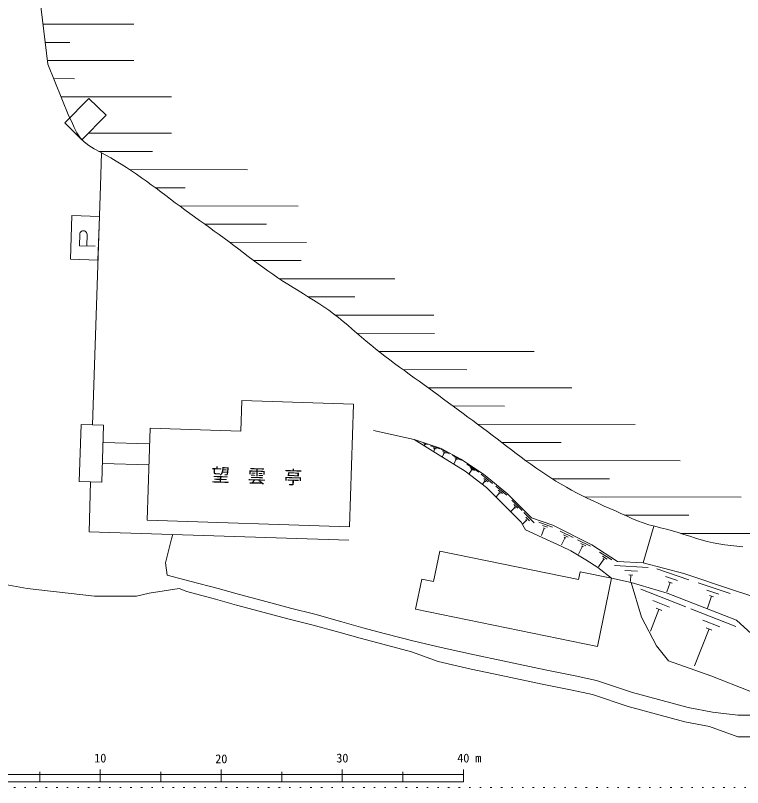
# Model space of a CAD drawing. Units: millimetres, scale not verified. Extents: x 11507 to 407039, y 22504 to 286236.
# Drawn here: x 197377 to 257467, y 22528 to 86320 of the extents above; entities that cross this region are included whole.
import ezdxf
from ezdxf.enums import TextEntityAlignment as Align

# ---------------------------------------------------------------- set-up
doc = ezdxf.new("R2010")
doc.units = ezdxf.units.MM
doc.header["$LTSCALE"] = 500
doc.linetypes.add('DOTTED', pattern=[1.75, 0.25, -1.5])
for name, color, linetype, lineweight in [('0-0通り芯', 7, 'Continuous', 13), ('1-0', 3, 'Continuous', 13), ('1-1', 3, 'Continuous', 13)]:
    doc.layers.add(name, color=color, linetype=linetype, lineweight=lineweight)
doc.styles.add('ＭＳ ゴシック', font='')
doc.styles.get('ＭＳ ゴシック').set_extended_font_data('MS Gothic')

msp = doc.modelspace()

# ---------------------------------------------------------------- linework, layer by layer
at = {"layer": '0-0通り芯', "color": 4}
for p, q in [((184391.1, 23611.3), (234391.1, 23611.3)), ((204391.1, 23011.3), (204391.1, 24011.3)), ((214391.1, 23011.3), (214391.1, 24011.3)), ((214391.1, 23011.3), (214391.1, 24011.3)), ((224391.1, 23011.3), (224391.1, 24011.3)), ((234391.1, 23011.3), (234391.1, 24011.2)), ((184391.1, 23011.3), (234391.1, 23011.3))]:
    msp.add_line(p, q, dxfattribs=at)
at = {"layer": '0-0通り芯', "color": 4, "linetype": 'DOTTED'}
msp.add_line((11743.3, 22527.9), (407039, 22527.9), dxfattribs=at)
at = {"layer": '1-0'}
for p, q in [((204401.7, 72250.9), (204491.6, 74971.5)), ((203748.9, 52487.3), (204401.7, 72250.9)), ((201925.1, 66186.6), (202044.1, 69789.7)), ((202044.1, 69789.7), (204317.9, 69714.6)), ((204317.9, 69714.6), (204198.9, 66111.5)), ((202666.5, 67286.5), (203966, 67248.9)), ((204198.9, 66111.5), (201925.1, 66186.6)), ((216092.1, 54497.4), (216008.6, 51967.3)), ((225306.6, 54193), (216092.1, 54497.4)), ((224972.4, 44070.8), (225306.6, 54193)), ((202804.7, 52518), (202649.4, 47812.7)), ((204665.6, 52456.6), (202804.7, 52518)), ((204665.6, 52456.6), (204510.2, 47751.3)), ((208262.9, 44622.7), (208513.6, 52214.8)), ((216008.6, 51967.3), (208513.6, 52214.8)), ((230324.4, 51288.8), (226963.8, 52035.6)), ((208467.4, 50922.6), (204619.1, 51049.7)), ((230324.4, 51288.8), (232315.8, 50044.2)), ((232564.7, 50542), (230324.4, 51288.8)), ((234182.8, 49670.8), (232564.7, 50542)), ((232315.8, 50044.2), (234556.2, 48675)), ((208411.3, 49177.8), (204561.5, 49305)), ((236049.8, 48426.2), (234182.8, 49670.8)), ((234556.2, 48675), (236298.7, 47306)), ((238041.2, 46808.1), (236049.8, 48426.2)), ((204510.2, 47751.3), (202649.4, 47812.7)), ((203457.4, 43664.1), (203593.3, 47776.6)), ((236298.7, 47306), (239161.4, 44443.2)), ((240032.7, 44816.6), (238041.2, 46808.1)), ((241775.2, 44194.3), (240032.7, 44816.6)), ((224972.4, 44070.8), (208262.9, 44622.7)), ((239161.4, 44443.2), (239534.8, 43820.9)), ((245011.4, 42576.3), (241775.2, 44194.3)), ((203457.4, 43664.1), (224935.5, 42954.6)), ((210285.4, 43074.1), (210396.2, 43434.9)), ((239534.8, 43820.9), (240904, 43198.6)), ((209787.5, 41082.7), (210285.4, 43074.1)), ((240904, 43198.6), (242522, 42451.8)), ((242522, 42451.8), (243268.8, 42078.4)), ((247127.3, 41207.1), (245011.4, 42576.3)), ((231928.6, 39559), (232437.8, 42061.7)), ((243919.7, 39725.5), (232437.8, 42061.7)), ((243268.8, 42078.4), (244513.5, 41331.6)), ((209912, 40086.9), (209787.5, 41082.7)), ((244513.5, 41331.6), (245509.2, 40709.3)), ((249243.2, 41082.6), (247127.3, 41207.1)), ((252603.8, 40211.4), (249243.2, 41082.6)), ((243919.7, 39725.5), (244049.8, 40364.7)), ((246629.7, 39839.7), (244049.8, 40364.7)), ((245509.2, 40709.3), (246629.4, 39838)), ((256711.1, 38842.3), (252603.8, 40211.4)), ((211779, 39589.1), (209912, 40086.9)), ((214143.8, 38966.7), (211779, 39589.1)), ((230439.5, 37255.7), (230948.7, 39758.4)), ((231928.6, 39559), (230948.7, 39758.4)), ((245481.3, 34195.3), (246629.7, 39839.7)), ((246629.4, 39838), (248247.5, 39464.6)), ((198334.6, 38977), (196218.7, 39350.4)), ((210907.7, 38966.7), (208418.4, 38593.3)), ((211548.4, 38719.1), (210907.7, 38966.7)), ((215886.3, 38468.9), (214143.8, 38966.7)), ((248247.5, 39464.6), (251234.7, 38593.3)), ((249118.7, 36601.9), (248247.5, 39464.6)), ((207383, 38349.2), (203898, 38349.2)), ((208418.4, 38593.3), (207383, 38349.2)), ((211548.4, 38719.1), (213905.6, 38098.8)), ((217753.3, 37971), (215886.3, 38468.9)), ((251234.7, 38593.3), (256960.1, 36353)), ((260445.1, 37597.6), (256711.1, 38842.3)), ((213905.6, 38098.8), (215646.7, 37601.3)), ((220118.1, 37348.7), (217753.3, 37971)), ((215646.7, 37601.3), (217522.7, 37101.1)), ((217522.7, 37101.1), (219894.6, 36476.9)), ((222109.6, 36850.8), (220118.1, 37348.7)), ((230439.5, 37255.7), (245481.3, 34195.3)), ((219894.6, 36476.9), (221880, 35980.5)), ((224350, 36228.5), (222109.6, 36850.8)), ((250363.4, 34237), (249118.7, 36601.9)), ((221880, 35980.5), (224105.8, 35362.2)), ((226092.5, 35730.6), (224350, 36228.5)), ((227959.5, 35232.8), (226092.5, 35730.6)), ((256960.1, 36353), (258204.7, 35232.7)), ((224105.8, 35362.2), (225852.8, 34863.1)), ((230324.4, 34610.4), (227959.5, 35232.8)), ((225852.8, 34863.1), (227728.9, 34362.8)), ((232564.7, 34112.6), (230324.4, 34610.4)), ((227728.9, 34362.8), (230095.3, 33740.1)), ((235303, 33490.2), (232564.7, 34112.6)), ((251359.1, 32992.4), (250363.4, 34237)), ((230095.3, 33740.1), (232298.8, 32942.4)), ((237667.9, 32992.4), (235303, 33490.2)), ((232298.8, 32942.4), (235046.4, 32318)), ((241152.9, 32245.6), (237667.9, 32992.4)), ((254844.1, 31747.7), (251359.1, 32992.4)), ((235046.4, 32318), (237418.2, 31818.6)), ((243642.2, 31747.7), (241152.9, 32245.6)), ((237418.2, 31818.6), (240909.5, 31070.5)), ((245384.7, 31374.3), (243642.2, 31747.7)), ((248371.9, 30378.6), (245384.7, 31374.3)), ((258080.3, 30503.1), (254844.1, 31747.7)), ((240909.5, 31070.5), (243398.7, 30572.7)), ((243398.7, 30572.7), (245068.3, 30214.9)), ((245068.3, 30214.9), (248025.4, 29229.2)), ((252977.1, 29133.9), (248371.9, 30378.6)), ((248025.4, 29229.2), (252709.6, 27963.2)), ((254968.6, 28760.5), (252977.1, 29133.9)), ((257084.5, 28511.6), (254968.6, 28760.5)), ((260943, 28511.6), (257084.5, 28511.6)), ((252709.6, 27963.2), (254747.5, 27581.1)), ((254747.5, 27581.1), (257084.5, 26711.6)), ((257084.5, 26711.6), (260943, 26711.6))]:
    msp.add_line(p, q, dxfattribs=at)
at = {"layer": '1-0', "color": 4}
for p, q in [((202666.5, 67286.5), (202694, 68236.1)), ((203266.3, 67269.1), (203293.8, 68218.7)), ((231422.4, 50870.1), (231042.9, 50996.6)), ((231288, 50862.2), (231145.7, 50909.6)), ((231201, 50838.5), (231176.7, 50765.6)), ((231224.8, 50830.6), (231177.3, 50846.4)), ((232439.4, 50504.8), (231680.4, 50757.8)), ((232178.5, 50512.7), (231893.9, 50607.6)), ((232012.5, 50489), (231941.3, 50275.5)), ((232059.9, 50473.2), (231965, 50504.8)), ((233227.3, 50100.1), (232523, 50479.4)), ((232804, 50157.6), (232645.9, 49864)), ((232971.6, 50152.6), (232707.5, 50294.8)), ((232848.1, 50133.9), (232760, 50181.4)), ((234211.4, 49570.2), (233507, 49949.5)), ((233955.7, 49622.7), (233691.6, 49764.9)), ((233788.1, 49627.8), (233599.7, 49277.9)), ((233832.1, 49604.1), (233744.1, 49651.5)), ((235672.3, 48587.7), (234673.8, 49253.3)), ((235089.9, 48795.7), (234865.8, 48459.6)), ((235318.7, 48733.3), (234944.2, 48982.9)), ((235152.3, 48754.1), (235027.5, 48837.3)), ((236804.1, 47652.2), (235872.8, 48408.9)), ((236434.3, 47791.6), (236085, 48075.4)), ((236239, 47789.2), (236122.6, 47883.8)), ((236180.8, 47836.5), (235978.8, 47587.8)), ((237999.2, 46681.1), (237067.9, 47437.9)), ((237375.9, 46865.5), (237139.4, 46574.4)), ((237629.4, 46820.6), (237280.1, 47104.4)), ((237434.1, 46818.2), (237317.7, 46912.8)), ((239249.6, 45423), (238401, 46271.5)), ((238648.5, 45670.4), (238322.3, 45344.2)), ((238896, 45599.7), (238577.8, 45917.9)), ((238701.6, 45617.4), (238595.5, 45723.5)), ((240234.3, 44402.9), (239385.8, 45251.4)), ((239863.1, 44562), (239544.9, 44880.2)), ((239650.9, 44562), (239544.9, 44668)), ((239597.9, 44615), (239279.7, 44296.8)), ((241749.8, 44044.1), (240619.7, 44447.7)), ((241346.1, 44029), (240922.4, 44180.3)), ((241083.8, 43963.4), (240862.9, 43344.8)), ((241154.4, 43938.2), (241013.2, 43988.6)), ((243470, 43179.2), (242396.7, 43715.9)), ((243067.5, 43212.8), (242665, 43414)), ((242799.1, 43179.2), (242499.8, 42580.5)), ((242866.2, 43145.7), (242732.1, 43212.8)), ((244911.5, 42458.5), (243838.2, 42995.1)), ((244240.6, 42458.5), (243911.4, 41800)), ((244509, 42492), (244106.5, 42693.3)), ((244307.7, 42424.9), (244173.6, 42492)), ((246660.8, 41330.3), (245653.3, 41982.2)), ((246264.5, 41408.1), (245886.7, 41652.5)), ((245994.1, 41404.4), (245571.3, 40750.9)), ((246057, 41363.6), (245931.1, 41445.1)), ((249671.1, 40706.9), (246875.9, 40871.3)), ((248777, 40408.9), (247728.9, 40470.5)), ((253025.7, 39701.8), (250369.4, 40587.3)), ((248407.1, 40080), (248057.7, 40100.6)), ((248232.4, 40090.3), (248201, 39555.9)), ((252084.9, 39646.5), (251088.8, 39978.5)), ((251476.2, 39480.5), (251220, 38711.9)), ((251642.2, 39425.1), (251310.2, 39535.8)), ((256441.4, 38563.2), (253785.1, 39448.7)), ((252783.9, 37450.2), (249058.9, 38907.8)), ((255500.6, 38507.9), (254504.5, 38840)), ((254891.8, 38341.9), (254559.8, 37345.8)), ((255057.9, 38286.6), (254725.8, 38397.2)), ((251437.6, 37440.1), (250040.8, 37986.7)), ((250557, 37247.7), (249857.2, 35459.4)), ((250789.8, 37156.6), (250324.2, 37338.8)), ((256923.3, 35830.4), (253198.4, 37288)), ((255577.1, 35820.3), (254180.2, 36366.9)), ((254696.4, 35628), (253507.4, 32589.2)), ((254929.3, 35536.9), (254463.7, 35719.1)), ((199391.2, 23011.3), (199391.2, 23818.4)), ((209391.2, 23011.3), (209391.2, 23818.4)), ((209391.2, 23011.3), (209391.2, 23818.4)), ((209391.2, 23011.3), (209391.2, 23818.4)), ((209391.2, 23011.3), (209391.2, 23818.4)), ((219391.2, 23011.3), (219391.2, 23818.4)), ((229391.2, 23011.3), (229391.2, 23818.4))]:
    msp.add_line(p, q, dxfattribs=at)
at = {"layer": '1-0'}
msp.add_lwpolyline([(257501.5, 42414.4), (257003, 42459.8), (256505.1, 42514.8), (256008.7, 42581.4), (255514.7, 42661.4), (255024, 42756.8), (254537.6, 42869.7), (254055.4, 42999.1), (253576.3, 43140.7), (253098.9, 43289.8), (252622.1, 43441.8), (252144.6, 43591.9), (251665.1, 43735.4), (251182.3, 43867.7), (250696.7, 43990.3), (250211.6, 44112.8), (249730.1, 44245.5), (249255.3, 44398.4), (248787.8, 44573.7), (248325.8, 44765.5), (247867.4, 44967.8), (247410.7, 45174.4), (246954, 45380.3), (246497.3, 45585.1), (246041.1, 45790.1), (245585.9, 45996.7), (245132.3, 46206.1), (244680.5, 46419.5), (244231.3, 46638.2), (243785.1, 46863.5), (243342.4, 47096.1), (242903.8, 47336.6), (242470, 47585.4), (242041.2, 47842.8), (241617.3, 48108.3), (241198.2, 48381.3), (240783.6, 48661.1), (240373.4, 48947.1), (239967, 49238.5), (239564, 49534.4), (239163.6, 49833.8), (238765, 50135.7), (238367.6, 50439.2), (237970.6, 50743.3), (237573.2, 51047), (237174.9, 51349.3), (236775.4, 51650), (236374.9, 51949.3), (235973.6, 52247.6), (235571.7, 52545), (235169.3, 52841.8), (234766.6, 53138.2), (234364, 53434.6), (233961.4, 53731.1), (233559.1, 54028.1), (233157.3, 54325.6), (232755.7, 54623.3), (232353.8, 54920.8), (231951.5, 55217.5), (231548.1, 55513.2), (231143.6, 55807.2), (230737.7, 56099.5), (230331, 56390.7), (229924, 56681.5), (229517.4, 56972.9), (229111.8, 57265.6), (228707.8, 57560.3), (228306, 57858), (227907.1, 58159.3), (227511.6, 58465.2), (227120.2, 58776.3), (226733.6, 59093.5), (226351.4, 59416.6), (225972.3, 59743.5), (225594.6, 60072.2), (225216.6, 60400.3), (224836.7, 60725.7), (224453.2, 61046.1), (224064.5, 61359.5), (223668.9, 61663.6), (223265.5, 61957.2), (222855.2, 62241.4), (222439.3, 62518.1), (222018.9, 62788.7), (221595.1, 63055), (221169.4, 63318.6), (220742.8, 63581.1), (220316.6, 63844.2), (219892, 64109.6), (219470.1, 64378.8), (219052.2, 64653.6), (218639.1, 64934.8), (218230.2, 65221.8), (217824.7, 65513.8), (217422.1, 65809.7), (217021.5, 66108.7), (216622.4, 66409.9), (216223.9, 66712.2), (215825.5, 67014.9), (215426.4, 67317.1), (215025.8, 67617.7), (214623.3, 67915.9), (214218.8, 68211.8), (213812.9, 68505.7), (213406.3, 68798.3), (212999.4, 69090.1), (212592.8, 69381.5), (212187.2, 69673), (211783.1, 69965.2), (211381.1, 70258.7), (210981.6, 70553.7), (210584.2, 70850.1), (210188.3, 71147.3), (209792.9, 71444.6), (209397.3, 71741.5), (209000.7, 72037.2), (208602.1, 72331.3), (208200.9, 72623.2), (207796.3, 72912.1), (207387.3, 73197.5), (206973.3, 73478.7), (206553.4, 73755.3), (206126.8, 74026.5), (205692.6, 74291.7), (205250.1, 74550.4), (204798.5, 74801.9), (204339.4, 75047.6), (203885.8, 75298.2), (203454.5, 75567.7), (203062.1, 75869.6), (202725.2, 76217.8), (202456.8, 76623), (202237.9, 77071.3), (202033.3, 77536.3), (201801.9, 78005.1)], dxfattribs=at)
at = {"layer": '1-0', "color": 4}
msp.add_arc((202993.9, 68227.4), 300, 0, 180.00001, dxfattribs=at)
at = {"layer": '1-1', "color": 4}
for p, q in [((198953.5, 91366.6), (200057.8, 82291.5)), ((207164.2, 85588.4), (199658.9, 85598.4)), ((201860.4, 84095.5), (199844.1, 84098.2)), ((207160.2, 82588.4), (200020.5, 82597.9)), ((200057.8, 82291.5), (201801.9, 78005.1)), ((202269.5, 81095), (200542.8, 81097.3)), ((210283.4, 79584.3), (201157.5, 79596.4)), ((210279.4, 76584.3), (203396.3, 76593.4)), ((208694.5, 75086.5), (204256.8, 75092.4)), ((216554.1, 73576), (206805.2, 73588.9)), ((211401, 72083), (208934.5, 72086.2)), ((220735.6, 70570.5), (210941.1, 70583.4)), ((218132.9, 69074.2), (213010.4, 69080.9)), ((221429.7, 67569.6), (215079.5, 67578)), ((220978.6, 66070.4), (217069.3, 66075.5)), ((228716.5, 64560), (219178.5, 64572.5)), ((225437.8, 63064.6), (221571.2, 63069.6)), ((231960.8, 61555.7), (223798.1, 61566.4)), ((232013.5, 60055.9), (225603.5, 60064.4)), ((240237.4, 58544.7), (227389.7, 58561.7)), ((234667.7, 57052.5), (229400.3, 57059.4)), ((243360.2, 55540.6), (231493.7, 55556.3)), ((237790.8, 54048.4), (233523.1, 54054)), ((248599.9, 52533.7), (235569.1, 52550.9)), ((242475.3, 51042.2), (237572.8, 51048.6)), ((252306.3, 49528.8), (239548.5, 49545.7)), ((246470.1, 48037), (241724.4, 48043.2)), ((257358.1, 46522.1), (244444.4, 46539.2)), ((253028.1, 45028.4), (247714.8, 45035.3)), ((262974.6, 43514.7), (252356.6, 43528.7))]:
    msp.add_line(p, q, dxfattribs=at)
at = {"layer": '1-1', "color": 2}
for p, q in [((201454.3, 77446.7), (203454.7, 79470.6)), ((203454.7, 79470.6), (204865.1, 78076.5)), ((204865.1, 78076.5), (202864.7, 76052.6)), ((202864.7, 76052.6), (201454.3, 77446.7))]:
    msp.add_line(p, q, dxfattribs=at)
at = {"layer": '1-1'}
for p, q in [((249243.2, 41082.6), (250133.6, 44135.5)), ((203898, 38349.2), (198334.6, 38977))]:
    msp.add_line(p, q, dxfattribs=at)

# ---------------------------------------------------------------- texts
at = {"layer": '0-0通り芯', "style": 'ＭＳ ゴシック'}
for s, p in [('10', (203888, 24380.2)), ('20', (213891.3, 24316.1)), ('30', (223894.7, 24380.2)), ('40 m', (233888.1, 24380.3))]:
    msp.add_text(s, height=733.1, dxfattribs=at).set_placement(p, align=Align.BOTTOM_LEFT)
at = {"layer": '1-0', "style": 'ＭＳ ゴシック'}
msp.add_text('望\u3000雲\u3000亭', height=1100, rotation=358.218, dxfattribs=at).set_placement((213557.8, 47494.2), align=Align.BOTTOM_LEFT)

doc.saveas('drawing.dxf')
